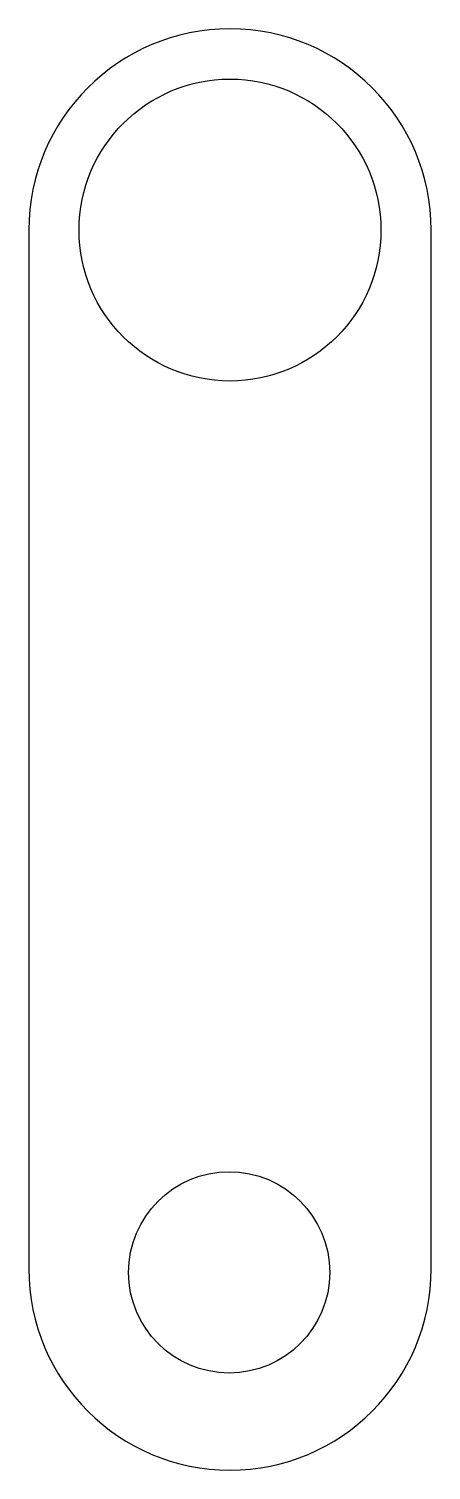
# Model space of a CAD drawing. Header units: millimetres. Extents: x -6 to 0, y -3 to 18.5.
import ezdxf

# ---------------------------------------------------------------- set-up
doc = ezdxf.new("R2010")
doc.units = ezdxf.units.MM

msp = doc.modelspace()

# ---------------------------------------------------------------- linework, layer by layer
msp.add_lwpolyline([(0, 0), (0, 15.484, 1), (-6, 15.484), (-6, 0, 1)], format="xyb", close=True)
for centre, radius in [((-3, 15.484), 2.25), ((-3.012, -0.052), 1.5)]:
    msp.add_circle(centre, radius)

doc.saveas('drawing.dxf')
